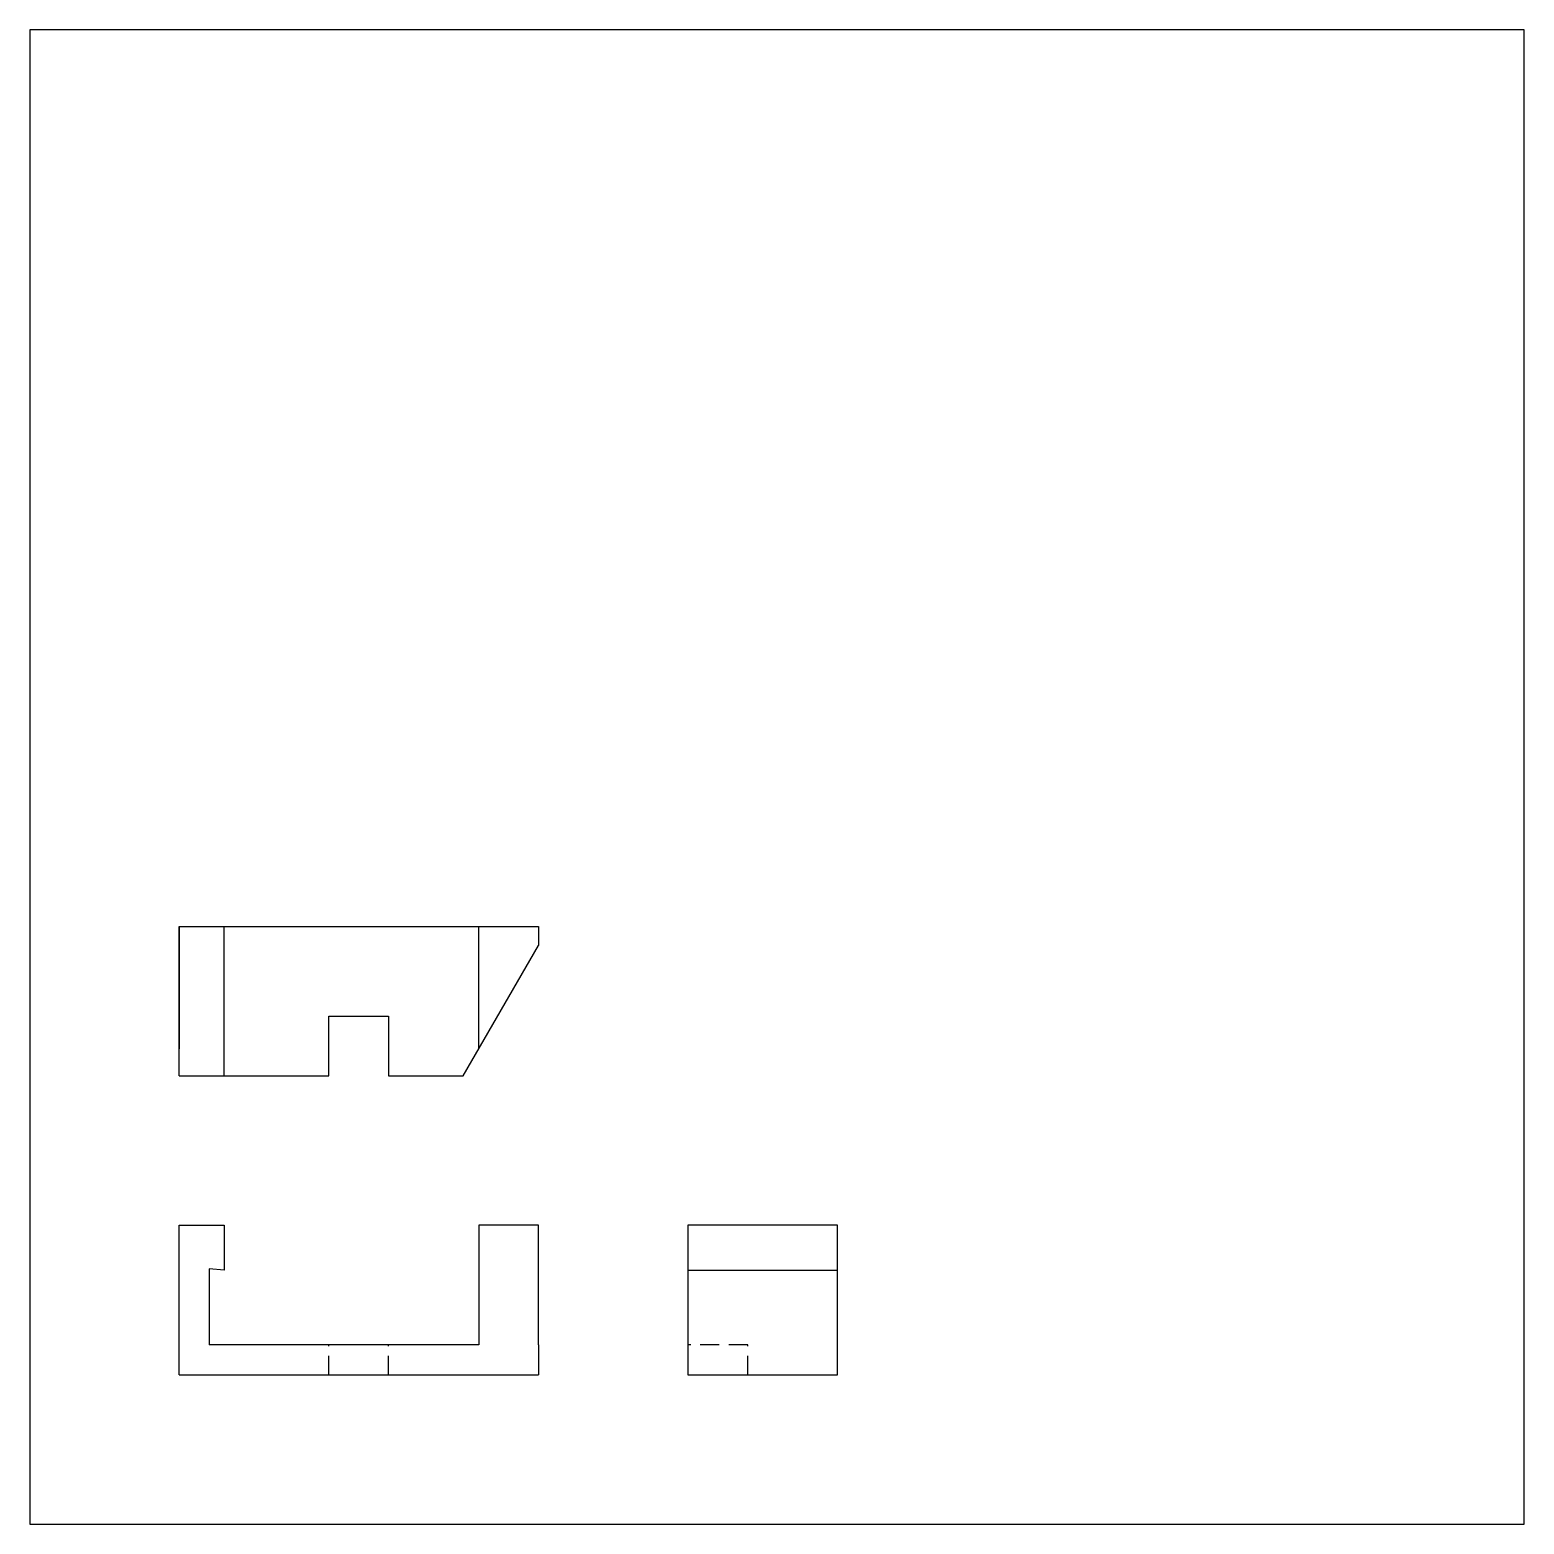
# Model space of a CAD drawing. Header units: millimetres. Extents: x 0 to 500, y 0 to 500.
import ezdxf

# ---------------------------------------------------------------- set-up
doc = ezdxf.new("R2010")
doc.units = ezdxf.units.MM
doc.linetypes.add('DASHED2', pattern=[9.525, 6.35, -3.175])
for name, color, linetype in [('Front', 140, 'Continuous'), ('Front Hidden', 140, 'DASHED2'), ('Side', 50, 'Continuous'), ('Side Hidden', 50, 'DASHED2'), ('Top', 10, 'Continuous')]:
    doc.layers.add(name, color=color, linetype=linetype)

msp = doc.modelspace()

# ---------------------------------------------------------------- linework, layer by layer
msp.add_lwpolyline([(0, 0), (500, 0), (500, 500), (0, 500)], close=True)
at = {"layer": 'Front'}
for p, q in [((50, 50), (50, 100)), ((50, 100), (65, 100)), ((65, 100), (65, 85)), ((170.2, 100), (150.2, 100)), ((150.2, 100), (150.2, 60)), ((170.2, 85), (170.2, 100)), ((65, 85), (60.02, 85.42)), ((60.02, 85.42), (60.02, 60)), ((170.2, 60), (170.2, 85)), ((150.2, 60), (60.02, 60)), ((170.2, 60), (170.2, 50)), ((50, 50), (170.2, 50))]:
    msp.add_line(p, q, dxfattribs=at)
at = {"layer": 'Front Hidden'}
for p, q in [((100, 50), (100, 60)), ((120, 50), (120, 60))]:
    msp.add_line(p, q, dxfattribs=at)
at = {"layer": 'Side'}
for p, q in [((270.2, 100), (220.2, 100)), ((220.2, 100), (220.2, 50)), ((220.2, 100), (220.2, 85)), ((270.2, 50), (270.2, 100)), ((220.2, 85), (270.2, 85)), ((220.2, 50), (270.2, 50))]:
    msp.add_line(p, q, dxfattribs=at)
at = {"layer": 'Side Hidden'}
for p, q in [((240.2, 60), (220.2, 60)), ((240.2, 50), (240.2, 60)), ((220.2, 50), (240.2, 50))]:
    msp.add_line(p, q, dxfattribs=at)
at = {"layer": 'Top'}
for p, q in [((50, 150), (50, 200)), ((50, 200), (169.83, 200)), ((50, 200), (50, 193)), ((50, 200), (50, 159)), ((65, 150), (65, 200)), ((150.2, 159), (150.2, 200)), ((169.83, 200), (170.2, 200)), ((170.2, 200), (170.2, 193.64)), ((50, 150), (50, 191)), ((145, 150), (170.2, 193.64)), ((100, 150), (100, 170)), ((100, 170), (120, 170)), ((120, 170), (120, 150)), ((50, 150), (100, 150)), ((50, 150), (100, 150)), ((120, 150), (145, 150))]:
    msp.add_line(p, q, dxfattribs=at)

doc.saveas('drawing.dxf')
